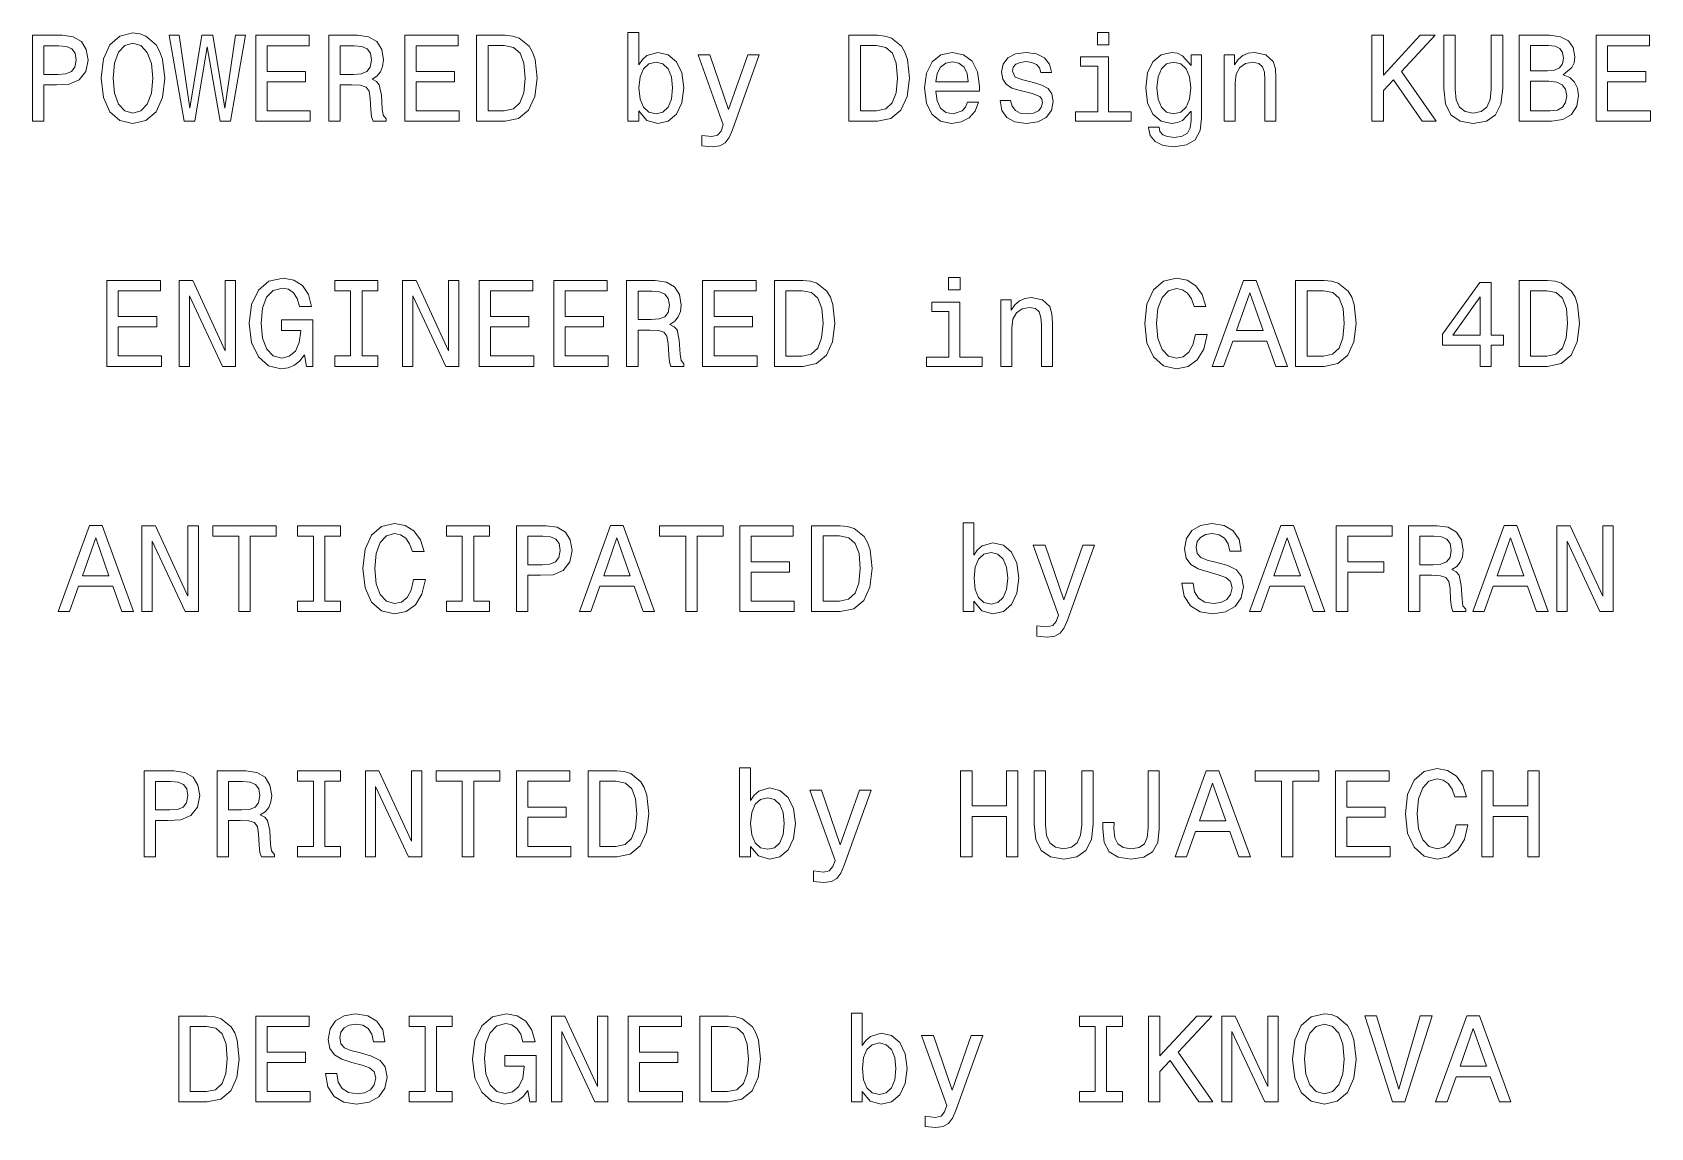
# Model space of a CAD drawing. Extents: x 102.1 to 168, y 104.1 to 148.8.
import ezdxf

# ---------------------------------------------------------------- set-up
doc = ezdxf.new("R2010")
doc.units = 0

msp = doc.modelspace()

# ---------------------------------------------------------------- linework, layer by layer
at = {"color": 7, "lineweight": 13}
for points in [[(102.05764, 145.143372), (102.521622, 145.143372), (102.521622, 146.621033), (103.036026, 146.621033), (103.555481, 146.646255), (103.969025, 146.822769), (104.23632, 147.16571), (104.327095, 147.63472), (104.256493, 148.068451), (104.054764, 148.386169), (103.721909, 148.577805), (103.268021, 148.643372), (102.05764, 148.643372)], [(104.861679, 146.893372), (104.952454, 146.106628), (105.214706, 145.526657), (105.623207, 145.168594), (106.157784, 145.047546), (106.687325, 145.168594), (107.100868, 145.526657), (107.358078, 146.106628), (107.453896, 146.893372), (107.358078, 147.675079), (107.247124, 147.992798), (107.100868, 148.255035), (106.687325, 148.613113), (106.435165, 148.703888), (106.157784, 148.739197), (105.618164, 148.613113), (105.209663, 148.260086), (104.952454, 147.680115)], [(108.240639, 145.143372), (108.684441, 145.143372), (109.188766, 148.179398), (109.708221, 145.143372), (110.131851, 145.143372), (110.747124, 148.648422), (110.343666, 148.648422), (109.90995, 145.667862), (109.410667, 148.648422), (108.971909, 148.648422), (108.482712, 145.667862), (108.048996, 148.648422), (107.635452, 148.648422)], [(111.170753, 145.143372), (113.389778, 145.143372), (113.389778, 145.567001), (111.634735, 145.567001), (111.634735, 146.752167), (113.198135, 146.752167), (113.198135, 147.170746), (111.634735, 147.170746), (111.634735, 148.219742), (113.349426, 148.219742), (113.349426, 148.643372), (111.170753, 148.643372)], [(114.14122, 145.143372), (114.610237, 145.143372), (114.610237, 146.621033), (115.08934, 146.621033), (115.442368, 146.605911), (115.664268, 146.535309), (115.785309, 146.368881), (115.835739, 146.07132), (115.860954, 145.617432), (115.89122, 145.319885), (115.951736, 145.143372), (116.481277, 145.143372), (116.481277, 145.239197), (116.36528, 145.380402), (116.324936, 145.642654), (116.289635, 146.207489), (116.203896, 146.626083), (116.087906, 146.757202), (115.906349, 146.853027), (116.108078, 146.979111), (116.249283, 147.155624), (116.340065, 147.377518), (116.370323, 147.644806), (116.299721, 148.068451), (116.097992, 148.386169), (115.765137, 148.577805), (115.311249, 148.643372), (114.14122, 148.643372)], [(117.242798, 145.143372), (119.461823, 145.143372), (119.461823, 145.567001), (117.706779, 145.567001), (117.706779, 146.752167), (119.27018, 146.752167), (119.27018, 147.170746), (117.706779, 147.170746), (117.706779, 148.219742), (119.421478, 148.219742), (119.421478, 148.643372), (117.242798, 148.643372)], [(121.332855, 148.643372), (120.167877, 148.643372), (120.167877, 145.143372), (121.332855, 145.143372), (121.882568, 145.254318), (122.291077, 145.592224), (122.543236, 146.141937), (122.63401, 146.893372), (122.553322, 147.659943), (122.452454, 147.96254), (122.311249, 148.204605), (121.90274, 148.532425), (121.635452, 148.613113)], [(126.784592, 145.561966), (127.112396, 145.17363), (127.561249, 145.047546), (127.984879, 145.143372), (128.322769, 145.430832), (128.534592, 145.889771), (128.61528, 146.5), (128.534592, 147.110229), (128.317734, 147.564117), (127.984879, 147.846542), (127.561249, 147.947403), (127.117439, 147.816284), (126.935883, 147.654892), (126.784592, 147.438034), (126.784592, 148.764404), (126.340782, 148.764404), (126.340782, 145.143372), (126.784592, 145.143372)], [(136.51297, 148.643372), (135.347992, 148.643372), (135.347992, 145.143372), (136.51297, 145.143372), (137.062683, 145.254318), (137.471191, 145.592224), (137.723343, 146.141937), (137.814117, 146.893372), (137.733429, 147.659943), (137.632568, 147.96254), (137.491364, 148.204605), (137.082855, 148.532425), (136.815567, 148.613113)], [(145.953888, 148.764404), (145.484863, 148.764404), (145.484863, 148.260086), (145.953888, 148.260086)], [(156.675781, 145.143372), (157.139771, 145.143372), (157.139771, 146.389053), (157.553314, 146.832855), (158.728378, 145.143372), (159.293228, 145.143372), (157.881119, 147.170746), (159.252884, 148.643372), (158.637604, 148.643372), (157.139771, 147.02449), (157.139771, 148.643372), (156.675781, 148.643372)], [(159.600861, 146.474777), (159.671463, 145.844376), (159.893372, 145.395538), (160.266571, 145.138321), (160.806198, 145.047546), (161.340775, 145.138321), (161.713974, 145.395538), (161.935883, 145.83934), (162.01152, 146.474777), (162.01152, 148.643372), (161.542511, 148.643372), (161.542511, 146.44957), (161.497116, 146.020889), (161.360947, 145.713257), (161.128967, 145.531693), (160.806198, 145.471176), (160.473343, 145.531693), (160.241348, 145.713257), (160.105179, 146.015854), (160.064835, 146.44957), (160.064835, 148.643372), (159.600861, 148.643372)], [(164.472626, 147.034576), (164.825653, 147.327087), (164.916428, 147.523773), (164.946686, 147.765854), (164.881119, 148.144089), (164.684433, 148.416428), (164.366714, 148.582855), (163.922913, 148.643372), (162.677231, 148.643372), (162.677231, 145.143372), (163.993515, 145.143372), (164.462524, 145.213974), (164.810516, 145.420746), (165.027374, 145.748566), (165.103027, 146.192368), (165.057632, 146.489914), (164.9366, 146.73703), (164.739914, 146.918594)], [(165.819153, 145.143372), (168.038177, 145.143372), (168.038177, 145.567001), (166.283142, 145.567001), (166.283142, 146.752167), (167.846527, 146.752167), (167.846527, 147.170746), (166.283142, 147.170746), (166.283142, 148.219742), (167.997833, 148.219742), (167.997833, 148.643372), (165.819153, 148.643372)], [(103.141937, 148.214691), (103.444527, 148.184433), (103.666435, 148.088623), (103.797554, 147.912109), (103.842949, 147.63472), (103.792511, 147.342224), (103.656349, 147.16571), (103.424355, 147.074921), (103.106636, 147.049713), (102.521622, 147.049713), (102.521622, 148.214691)], [(105.345825, 146.893372), (105.401306, 147.503601), (105.567726, 147.952454), (105.824936, 148.224777), (106.157784, 148.320602), (106.485596, 148.224777), (106.742798, 147.947403), (106.909225, 147.498566), (106.969749, 146.893372), (106.909225, 146.283142), (106.742798, 145.83429), (106.485596, 145.561966), (106.157784, 145.471176), (105.824936, 145.561966), (105.567726, 145.83429), (105.401306, 146.278091)], [(115.180122, 148.214691), (115.487762, 148.184433), (115.70462, 148.088623), (115.840782, 147.912109), (115.886169, 147.63472), (115.835739, 147.342224), (115.69957, 147.16571), (115.467583, 147.074921), (115.149864, 147.049713), (114.610237, 147.049713), (114.610237, 148.214691)], [(121.297554, 148.224777), (121.68084, 148.149139), (121.943092, 147.917145), (122.099426, 147.503601), (122.149864, 146.893372), (122.094391, 146.303314), (121.938049, 145.889771), (121.670753, 145.642654), (121.297554, 145.561966), (120.636894, 145.561966), (120.636894, 148.224777)], [(131.222626, 147.851578), (130.445969, 145.622482), (129.684448, 147.851578), (129.200287, 147.851578), (130.229111, 144.992081), (130.138336, 144.739914), (129.997131, 144.568451), (129.760086, 144.51297), (129.351593, 144.5634), (129.351593, 144.13472), (129.780273, 144.094376), (130.087906, 144.13472), (130.304764, 144.260803), (130.461105, 144.477661), (130.59726, 144.795395), (131.696686, 147.851578)], [(136.477661, 148.224777), (136.860962, 148.149139), (137.123199, 147.917145), (137.279541, 147.503601), (137.329971, 146.893372), (137.274506, 146.303314), (137.118164, 145.889771), (136.850861, 145.642654), (136.477661, 145.561966), (135.817001, 145.561966), (135.817001, 148.224777)], [(138.898422, 146.368881), (140.67363, 146.368881), (140.67868, 146.575653), (140.597992, 147.155624), (140.376083, 147.58934), (140.023056, 147.851578), (139.554047, 147.947403), (139.095108, 147.846542), (138.742081, 147.564117), (138.515137, 147.105194), (138.434448, 146.5), (138.510086, 145.879684), (138.73703, 145.425797), (139.085022, 145.143372), (139.53891, 145.047546), (139.932281, 145.113113), (140.255051, 145.284576), (140.492081, 145.556915), (140.62825, 145.920029), (140.189484, 145.920029), (140.098709, 145.718292), (139.96759, 145.567001), (139.594391, 145.445969), (139.306915, 145.501434), (139.090057, 145.677948), (138.948853, 145.965424), (138.898422, 146.353745)], [(142.872482, 146.721909), (142.443802, 146.822769), (142.126083, 146.938766), (142.020172, 147.175797), (142.05043, 147.342224), (142.156342, 147.463257), (142.32782, 147.53891), (142.574921, 147.569168), (142.811966, 147.53891), (142.998566, 147.44812), (143.119598, 147.311966), (143.170029, 147.130402), (143.603745, 147.130402), (143.603745, 147.140488), (143.528107, 147.468292), (143.32132, 147.72551), (142.998566, 147.886887), (142.574921, 147.947403), (142.146255, 147.886887), (141.833572, 147.720459), (141.636887, 147.473343), (141.57637, 147.16066), (141.621765, 146.858063), (141.76297, 146.646255), (141.994965, 146.494949), (142.332855, 146.389053), (142.827087, 146.268005), (143.129684, 146.141937), (143.210373, 146.041061), (143.240631, 145.889771), (143.195251, 145.703171), (143.074219, 145.561966), (142.877533, 145.471176), (142.61528, 145.440918), (142.337891, 145.471176), (142.136169, 145.577087), (142, 145.748566), (141.944519, 145.985596), (141.515854, 145.985596), (141.586456, 145.582138), (141.793228, 145.289627), (142.121033, 145.113113), (142.574921, 145.047546), (143.048996, 145.113113), (143.396973, 145.289627), (143.608795, 145.572052), (143.684448, 145.940201), (143.628967, 146.257919), (143.472626, 146.474777), (143.215424, 146.615997)], [(149.726227, 145.264404), (149.726227, 147.851578), (149.302597, 147.851578), (149.302597, 147.412827), (148.95462, 147.811234), (148.742798, 147.912109), (148.505768, 147.947403), (148.077087, 147.846542), (147.744232, 147.564117), (147.527374, 147.110229), (147.451721, 146.5), (147.527374, 145.88472), (147.744232, 145.430832), (148.077087, 145.143372), (148.505768, 145.047546), (148.747833, 145.082855), (148.94957, 145.17363), (149.302597, 145.556915), (149.302597, 145.17363), (149.262253, 144.871033), (149.151306, 144.654175), (148.939484, 144.528091), (148.621765, 144.482712), (148.344376, 144.51297), (148.14769, 144.588623), (148.031708, 144.719742), (147.996399, 144.896255), (147.567719, 144.896255), (147.567719, 144.876083), (147.633286, 144.553314), (147.835022, 144.311234), (148.157776, 144.154892), (148.596542, 144.099426), (149.121033, 144.175079), (149.469025, 144.386887), (149.66571, 144.755051)], [(150.654175, 145.143372), (151.097977, 145.143372), (151.097977, 146.706772), (151.143372, 147.064835), (151.289627, 147.327087), (151.516571, 147.48848), (151.819168, 147.548996), (152.061234, 147.498566), (152.21254, 147.362396), (152.288177, 147.135452), (152.3134, 146.832855), (152.3134, 145.143372), (152.757202, 145.143372), (152.757202, 146.92363), (152.73703, 147.281708), (152.646255, 147.579254), (152.348694, 147.851578), (151.884735, 147.947403), (151.627518, 147.912109), (151.41066, 147.816284), (151.22406, 147.654892), (151.077805, 147.438034), (151.077805, 147.851578), (150.654175, 147.851578)], [(163.827087, 147.190918), (163.141205, 147.190918), (163.141205, 148.224777), (163.867432, 148.224777), (164.139771, 148.194519), (164.331406, 148.103745), (164.447403, 147.947403), (164.487747, 147.715424), (164.442352, 147.483429), (164.32132, 147.322052), (164.114548, 147.221176)], [(128.161392, 146.5), (128.110962, 146.046112), (127.974792, 145.713257), (127.757935, 145.51152), (127.485596, 145.445969), (127.188049, 145.51152), (126.971191, 145.713257), (126.835022, 146.041061), (126.789627, 146.5), (126.835022, 146.953888), (126.971191, 147.281708), (127.188049, 147.478394), (127.485596, 147.548996), (127.757935, 147.478394), (127.974792, 147.276657), (128.110962, 146.948853)], [(138.898422, 146.742081), (138.953888, 147.090057), (139.090057, 147.34726), (139.296829, 147.503601), (139.569168, 147.559082), (139.836456, 147.503601), (140.043228, 147.34726), (140.169312, 147.090057), (140.214691, 146.742081)], [(145.938766, 145.516571), (145.938766, 147.760803), (144.798996, 147.760803), (144.798996, 147.382568), (145.494965, 147.382568), (145.494965, 145.516571), (144.587173, 145.516571), (144.587173, 145.143372), (146.856628, 145.143372), (146.856628, 145.516571)], [(147.91066, 146.5), (147.956055, 146.948853), (148.092224, 147.281708), (148.304031, 147.478394), (148.586456, 147.548996), (148.884003, 147.478394), (149.105911, 147.281708), (149.242081, 146.948853), (149.292511, 146.5), (149.242081, 146.041061), (149.105911, 145.713257), (148.884003, 145.51152), (148.586456, 145.445969), (148.304031, 145.51152), (148.092224, 145.713257), (147.956055, 146.046112)], [(163.938034, 145.561966), (163.141205, 145.561966), (163.141205, 146.767288), (163.892639, 146.767288), (164.210373, 146.731995), (164.437317, 146.626083), (164.573486, 146.444519), (164.618866, 146.182281), (164.573486, 145.904892), (164.447403, 145.713257), (164.235596, 145.59726)], [(105.098701, 135.143372), (107.317726, 135.143372), (107.317726, 135.567001), (105.562683, 135.567001), (105.562683, 136.752167), (107.126083, 136.752167), (107.126083, 137.170746), (105.562683, 137.170746), (105.562683, 138.219742), (107.277382, 138.219742), (107.277382, 138.643372), (105.098701, 138.643372)], [(108.043953, 135.143372), (108.46254, 135.143372), (108.46254, 138.01297), (109.804039, 135.143372), (110.343658, 135.143372), (110.343658, 138.643372), (109.920029, 138.643372), (109.920029, 135.773773), (108.593658, 138.643372), (108.043953, 138.643372)], [(113.15274, 135.612396), (113.238472, 135.143372), (113.490631, 135.143372), (113.490631, 137.034576), (112.214699, 137.034576), (112.214699, 136.605911), (113.001442, 136.605911), (113.001442, 136.575653), (112.940926, 136.111664), (112.779541, 135.768738), (112.532425, 135.55188), (112.224785, 135.481262), (111.881844, 135.572052), (111.614555, 135.844376), (111.443085, 136.293228), (111.382568, 136.908508), (111.438042, 137.518738), (111.609512, 137.967575), (111.881844, 138.239914), (112.25, 138.335739), (112.502159, 138.285309), (112.708939, 138.144089), (112.860229, 137.907059), (112.945969, 137.58934), (113.445244, 137.58934), (113.314125, 138.073486), (113.067001, 138.4366), (112.719025, 138.658508), (112.280258, 138.739197), (111.70533, 138.613113), (111.271614, 138.244949), (110.99424, 137.664978), (110.898415, 136.893372), (110.99424, 136.116714), (111.271614, 135.536743), (111.680115, 135.168594), (112.194527, 135.047546), (112.481987, 135.087891), (112.739197, 135.188766), (112.961098, 135.36528)], [(115.033859, 135.567001), (114.388329, 135.567001), (114.388329, 135.143372), (116.143372, 135.143372), (116.143372, 135.567001), (115.497841, 135.567001), (115.497841, 138.219742), (116.143372, 138.219742), (116.143372, 138.643372), (114.388329, 138.643372), (114.388329, 138.219742), (115.033859, 138.219742)], [(117.152016, 135.143372), (117.570602, 135.143372), (117.570602, 138.01297), (118.912109, 135.143372), (119.451729, 135.143372), (119.451729, 138.643372), (119.028099, 138.643372), (119.028099, 135.773773), (117.701729, 138.643372), (117.152016, 138.643372)], [(120.278824, 135.143372), (122.497841, 135.143372), (122.497841, 135.567001), (120.742798, 135.567001), (120.742798, 136.752167), (122.306198, 136.752167), (122.306198, 137.170746), (120.742798, 137.170746), (120.742798, 138.219742), (122.457497, 138.219742), (122.457497, 138.643372), (120.278824, 138.643372)], [(123.314842, 135.143372), (125.533859, 135.143372), (125.533859, 135.567001), (123.778824, 135.567001), (123.778824, 136.752167), (125.342224, 136.752167), (125.342224, 137.170746), (123.778824, 137.170746), (123.778824, 138.219742), (125.493515, 138.219742), (125.493515, 138.643372), (123.314842, 138.643372)], [(126.285309, 135.143372), (126.754326, 135.143372), (126.754326, 136.621033), (127.233429, 136.621033), (127.586456, 136.605911), (127.808357, 136.535309), (127.929398, 136.368881), (127.979828, 136.07132), (128.005051, 135.617432), (128.035309, 135.319885), (128.095825, 135.143372), (128.625366, 135.143372), (128.625366, 135.239197), (128.509369, 135.380402), (128.469025, 135.642654), (128.433716, 136.207489), (128.347992, 136.626083), (128.231995, 136.757202), (128.05043, 136.853027), (128.252167, 136.979111), (128.393372, 137.155624), (128.484146, 137.377518), (128.514404, 137.644806), (128.443802, 138.068451), (128.242081, 138.386169), (127.909225, 138.577805), (127.455338, 138.643372), (126.285309, 138.643372)], [(129.386887, 135.143372), (131.605911, 135.143372), (131.605911, 135.567001), (129.850861, 135.567001), (129.850861, 136.752167), (131.414261, 136.752167), (131.414261, 137.170746), (129.850861, 137.170746), (129.850861, 138.219742), (131.565567, 138.219742), (131.565567, 138.643372), (129.386887, 138.643372)], [(133.476944, 138.643372), (132.311966, 138.643372), (132.311966, 135.143372), (133.476944, 135.143372), (134.026657, 135.254318), (134.435165, 135.592224), (134.687317, 136.141937), (134.778107, 136.893372), (134.697403, 137.659943), (134.596542, 137.96254), (134.455338, 138.204605), (134.046829, 138.532425), (133.779541, 138.613113)], [(139.881836, 138.764404), (139.412827, 138.764404), (139.412827, 138.260086), (139.881836, 138.260086)], [(149.479095, 136.444519), (149.378235, 136.020889), (149.211807, 135.718292), (148.979828, 135.531693), (148.707489, 135.471176), (148.379684, 135.561966), (148.122467, 135.83429), (147.951004, 136.278091), (147.895538, 136.893372), (147.951004, 137.503601), (148.117432, 137.952454), (148.374634, 138.224777), (148.707489, 138.320602), (148.94957, 138.270172), (149.156342, 138.128967), (149.317719, 137.902023), (149.42868, 137.58934), (149.907776, 137.58934), (149.756485, 138.068451), (149.494232, 138.431549), (149.136169, 138.658508), (148.707489, 138.739197), (148.172913, 138.613113), (147.764404, 138.260086), (147.502167, 137.680115), (147.411377, 136.893372), (147.502167, 136.106628), (147.764404, 135.526657), (148.172913, 135.168594), (148.707489, 135.047546), (149.176514, 135.143372), (149.554749, 135.41066), (149.822052, 135.849426), (149.963257, 136.444519)], [(150.164978, 135.143372), (150.628967, 135.143372), (150.997116, 136.172195), (152.394089, 136.172195), (152.762238, 135.143372), (153.236298, 135.143372), (151.955322, 138.648422), (151.440918, 138.648422)], [(154.729095, 138.643372), (153.564117, 138.643372), (153.564117, 135.143372), (154.729095, 135.143372), (155.278809, 135.254318), (155.687317, 135.592224), (155.939484, 136.141937), (156.030258, 136.893372), (155.949554, 137.659943), (155.848694, 137.96254), (155.707489, 138.204605), (155.298981, 138.532425), (155.031693, 138.613113)], [(161.083557, 135.143372), (161.53746, 135.143372), (161.53746, 136.010803), (162.036743, 136.010803), (162.036743, 136.414261), (161.53746, 136.414261), (161.53746, 138.567719), (161.078522, 138.567719), (159.54538, 136.454605), (159.54538, 136.010803), (161.083557, 136.010803)], [(163.837173, 138.643372), (162.67218, 138.643372), (162.67218, 135.143372), (163.837173, 135.143372), (164.386871, 135.254318), (164.79538, 135.592224), (165.047546, 136.141937), (165.138321, 136.893372), (165.057632, 137.659943), (164.956757, 137.96254), (164.815552, 138.204605), (164.407043, 138.532425), (164.139771, 138.613113)], [(127.324211, 138.214691), (127.631851, 138.184433), (127.848709, 138.088623), (127.984871, 137.912109), (128.030258, 137.63472), (127.979828, 137.342224), (127.843658, 137.16571), (127.611671, 137.074921), (127.293953, 137.049713), (126.754326, 137.049713), (126.754326, 138.214691)], [(133.44165, 138.224777), (133.824921, 138.149139), (134.087173, 137.917145), (134.243515, 137.503601), (134.293945, 136.893372), (134.23848, 136.303314), (134.082138, 135.889771), (133.81485, 135.642654), (133.44165, 135.561966), (132.780975, 135.561966), (132.780975, 138.224777)], [(141.546112, 135.143372), (141.989914, 135.143372), (141.989914, 136.706772), (142.035309, 137.064835), (142.181549, 137.327087), (142.408508, 137.48848), (142.71109, 137.548996), (142.953171, 137.498566), (143.104462, 137.362396), (143.180115, 137.135452), (143.205322, 136.832855), (143.205322, 135.143372), (143.649139, 135.143372), (143.649139, 136.92363), (143.628967, 137.281708), (143.538177, 137.579254), (143.240631, 137.851578), (142.776657, 137.947403), (142.519455, 137.912109), (142.302597, 137.816284), (142.115997, 137.654892), (141.969742, 137.438034), (141.969742, 137.851578), (141.546112, 137.851578)], [(151.158493, 136.600861), (151.69812, 138.144089), (152.237747, 136.600861)], [(154.693802, 138.224777), (155.077087, 138.149139), (155.339325, 137.917145), (155.495667, 137.503601), (155.546112, 136.893372), (155.490631, 136.303314), (155.33429, 135.889771), (155.067001, 135.642654), (154.693802, 135.561966), (154.033142, 135.561966), (154.033142, 138.224777)], [(159.969009, 136.414261), (161.083557, 137.982712), (161.083557, 136.414261)], [(163.801865, 138.224777), (164.18515, 138.149139), (164.447403, 137.917145), (164.603729, 137.503601), (164.654175, 136.893372), (164.598694, 136.303314), (164.442352, 135.889771), (164.175064, 135.642654), (163.801865, 135.561966), (163.141205, 135.561966), (163.141205, 138.224777)], [(139.866714, 135.516571), (139.866714, 137.760803), (138.726944, 137.760803), (138.726944, 137.382568), (139.422913, 137.382568), (139.422913, 135.516571), (138.515137, 135.516571), (138.515137, 135.143372), (140.784576, 135.143372), (140.784576, 135.516571)], [(117.600876, 126.444527), (117.500008, 126.020897), (117.33358, 125.7183), (117.101593, 125.5317), (116.829254, 125.471184), (116.50145, 125.561958), (116.244247, 125.834297), (116.072777, 126.278099), (116.017296, 126.893372), (116.072777, 127.503601), (116.239197, 127.952446), (116.496407, 128.224777), (116.829254, 128.320602), (117.071335, 128.270172), (117.278107, 128.128967), (117.439491, 127.902016), (117.550438, 127.58934), (118.029549, 127.58934), (117.87825, 128.068451), (117.616005, 128.431549), (117.257935, 128.658508), (116.829254, 128.739197), (116.294678, 128.613113), (115.886177, 128.260086), (115.623924, 127.680115), (115.53315, 126.893372), (115.623924, 126.106628), (115.886177, 125.526657), (116.294678, 125.168587), (116.829254, 125.047554), (117.298279, 125.143372), (117.676521, 125.41066), (117.94381, 125.849426), (118.085022, 126.444527)], [(140.446686, 125.561958), (140.774506, 125.17363), (141.223343, 125.047554), (141.646973, 125.143372), (141.984879, 125.430832), (142.196686, 125.889771), (142.277374, 126.5), (142.196686, 127.110229), (141.979828, 127.564117), (141.646973, 127.846542), (141.223343, 127.947403), (140.779541, 127.816284), (140.597992, 127.6549), (140.446686, 127.438042), (140.446686, 128.764404), (140.002884, 128.764404), (140.002884, 125.143372), (140.446686, 125.143372)], [(149.383286, 126.298271), (148.924347, 126.298271), (149.025223, 125.763687), (149.277374, 125.370316), (149.66571, 125.133286), (150.190201, 125.047554), (150.709656, 125.128242), (151.097992, 125.350143), (151.345108, 125.698128), (151.435883, 126.157059), (151.360229, 126.570602), (151.148422, 126.837898), (150.805481, 127.014412), (150.346542, 127.145531), (149.953171, 127.241356), (149.695969, 127.352303), (149.549713, 127.513687), (149.504333, 127.765854), (149.549713, 127.992798), (149.680832, 128.164261), (149.882568, 128.280258), (150.159943, 128.320602), (150.442368, 128.270172), (150.664276, 128.134003), (150.810516, 127.907059), (150.881134, 127.599426), (151.340057, 127.599426), (151.340057, 127.609512), (151.259369, 128.083572), (151.022339, 128.4366), (150.649139, 128.658508), (150.144806, 128.734146), (149.690918, 128.658508), (149.337891, 128.446686), (149.110962, 128.118881), (149.030258, 127.695244), (149.095825, 127.317001), (149.28746, 127.059799), (149.590057, 126.888329), (150.003601, 126.757202), (150.412109, 126.641212), (150.719742, 126.530258), (150.906342, 126.368874), (150.971909, 126.106628), (150.911377, 125.83934), (150.755051, 125.637611), (150.518005, 125.511528), (150.210373, 125.471184), (149.867432, 125.526657), (149.605194, 125.688042), (149.438766, 125.950287)], [(103.106636, 125.143372), (103.57061, 125.143372), (103.938766, 126.172188), (105.335739, 126.172188), (105.703896, 125.143372), (106.177963, 125.143372), (104.89698, 128.648422), (104.382568, 128.648422)], [(104.100151, 126.600861), (104.639778, 128.144089), (105.179405, 126.600861)], [(106.525948, 125.143372), (106.944534, 125.143372), (106.944534, 128.01297), (108.286034, 125.143372), (108.825653, 125.143372), (108.825653, 128.643372), (108.402023, 128.643372), (108.402023, 125.773773), (107.075653, 128.643372), (106.525948, 128.643372)], [(110.479836, 125.143372), (110.94381, 125.143372), (110.94381, 128.219742), (112.002892, 128.219742), (112.002892, 128.643372), (109.41571, 128.643372), (109.41571, 128.219742), (110.479836, 128.219742)], [(113.515854, 125.567001), (112.870323, 125.567001), (112.870323, 125.143372), (114.625366, 125.143372), (114.625366, 125.567001), (113.979836, 125.567001), (113.979836, 128.219742), (114.625366, 128.219742), (114.625366, 128.643372), (112.870323, 128.643372), (112.870323, 128.219742), (113.515854, 128.219742)], [(119.587906, 125.567001), (118.942368, 125.567001), (118.942368, 125.143372), (120.697418, 125.143372), (120.697418, 125.567001), (120.05188, 125.567001), (120.05188, 128.219742), (120.697418, 128.219742), (120.697418, 128.643372), (118.942368, 128.643372), (118.942368, 128.219742), (119.587906, 128.219742)], [(121.791794, 125.143372), (122.255768, 125.143372), (122.255768, 126.62104), (122.77018, 126.62104), (123.289635, 126.646255), (123.703178, 126.822769), (123.970467, 127.165703), (124.061249, 127.634727), (123.990646, 128.068451), (123.78891, 128.386169), (123.456062, 128.577805), (123.002167, 128.643372), (121.791794, 128.643372)], [(122.876091, 128.214691), (123.17868, 128.184433), (123.400581, 128.088623), (123.531708, 127.912102), (123.577095, 127.634727), (123.526665, 127.342216), (123.390495, 127.165703), (123.158508, 127.074928), (122.84079, 127.049713), (122.255768, 127.049713), (122.255768, 128.214691)], [(124.358795, 125.143372), (124.822777, 125.143372), (125.190933, 126.172188), (126.587906, 126.172188), (126.956062, 125.143372), (127.430122, 125.143372), (126.149147, 128.648422), (125.634735, 128.648422)], [(125.35231, 126.600861), (125.891937, 128.144089), (126.431564, 126.600861)], [(128.695969, 125.143372), (129.159943, 125.143372), (129.159943, 128.219742), (130.219025, 128.219742), (130.219025, 128.643372), (127.631851, 128.643372), (127.631851, 128.219742), (128.695969, 128.219742)], [(130.904907, 125.143372), (133.123932, 125.143372), (133.123932, 125.567001), (131.368881, 125.567001), (131.368881, 126.752159), (132.932281, 126.752159), (132.932281, 127.170746), (131.368881, 127.170746), (131.368881, 128.219742), (133.083588, 128.219742), (133.083588, 128.643372), (130.904907, 128.643372)], [(134.994965, 128.643372), (133.829971, 128.643372), (133.829971, 125.143372), (134.994965, 125.143372), (135.544678, 125.254326), (135.953171, 125.592216), (136.205338, 126.14193), (136.296112, 126.893372), (136.215424, 127.659943), (136.114563, 127.96254), (135.973358, 128.204605), (135.56485, 128.532425), (135.297562, 128.613113)], [(134.959656, 128.224777), (135.342941, 128.149139), (135.605194, 127.917145), (135.761536, 127.503601), (135.811966, 126.893372), (135.756485, 126.303314), (135.600159, 125.889771), (135.332855, 125.642654), (134.959656, 125.561958), (134.298996, 125.561958), (134.298996, 128.224777)], [(151.682999, 125.143372), (152.146973, 125.143372), (152.515137, 126.172188), (153.912109, 126.172188), (154.280258, 125.143372), (154.754318, 125.143372), (153.473343, 128.648422), (152.958939, 128.648422)], [(152.676514, 126.600861), (153.216141, 128.144089), (153.755768, 126.600861)], [(155.218292, 125.143372), (155.687317, 125.143372), (155.687317, 126.752159), (157.159943, 126.752159), (157.159943, 127.170746), (155.687317, 127.170746), (155.687317, 128.219742), (157.497833, 128.219742), (157.497833, 128.643372), (155.218292, 128.643372)], [(158.163544, 125.143372), (158.632568, 125.143372), (158.632568, 126.62104), (159.111664, 126.62104), (159.464691, 126.605911), (159.6866, 126.535301), (159.807632, 126.368874), (159.858063, 126.071327), (159.883286, 125.617432), (159.913544, 125.319885), (159.97406, 125.143372), (160.503601, 125.143372), (160.503601, 125.239189), (160.387604, 125.380402), (160.34726, 125.642654), (160.311951, 126.207489), (160.226227, 126.626083), (160.110229, 126.757202), (159.92868, 126.853027), (160.130402, 126.979103), (160.271606, 127.155617), (160.362396, 127.377518), (160.392654, 127.644814), (160.322052, 128.068451), (160.120316, 128.386169), (159.78746, 128.577805), (159.333572, 128.643372), (158.163544, 128.643372)], [(159.202454, 128.214691), (159.510086, 128.184433), (159.726944, 128.088623), (159.863113, 127.912102), (159.908508, 127.634727), (159.858063, 127.342216), (159.721893, 127.165703), (159.489914, 127.074928), (159.17218, 127.049713), (158.632568, 127.049713), (158.632568, 128.214691)], [(160.791061, 125.143372), (161.255035, 125.143372), (161.623199, 126.172188), (163.020172, 126.172188), (163.388336, 125.143372), (163.862396, 125.143372), (162.581406, 128.648422), (162.067001, 128.648422)], [(161.784576, 126.600861), (162.324203, 128.144089), (162.863831, 126.600861)], [(164.210373, 125.143372), (164.628967, 125.143372), (164.628967, 128.01297), (165.970459, 125.143372), (166.510086, 125.143372), (166.510086, 128.643372), (166.086456, 128.643372), (166.086456, 125.773773), (164.760086, 128.643372), (164.210373, 128.643372)], [(141.823486, 126.5), (141.773056, 126.046112), (141.636887, 125.713257), (141.420029, 125.511528), (141.147705, 125.445969), (140.850143, 125.511528), (140.633286, 125.713257), (140.497131, 126.041069), (140.451736, 126.5), (140.497131, 126.953888), (140.633286, 127.2817), (140.850143, 127.478386), (141.147705, 127.548988), (141.420029, 127.478386), (141.636887, 127.276657), (141.773056, 126.948845)], [(144.884735, 127.851585), (144.108078, 125.622475), (143.346542, 127.851585), (142.862396, 127.851585), (143.891205, 124.992073), (143.80043, 124.739914), (143.659225, 124.568443), (143.422195, 124.51297), (143.013687, 124.5634), (143.013687, 124.134727), (143.442368, 124.094383), (143.75, 124.134727), (143.966858, 124.260803), (144.123199, 124.477669), (144.259369, 124.795387), (145.358795, 127.851585)], [(106.611671, 115.143372), (107.075653, 115.143372), (107.075653, 116.62104), (107.590057, 116.62104), (108.109512, 116.646255), (108.523056, 116.822769), (108.790352, 117.165703), (108.881126, 117.634727), (108.810524, 118.068443), (108.608795, 118.386169), (108.27594, 118.577812), (107.822052, 118.643372), (106.611671, 118.643372)], [(107.695969, 118.214699), (107.998558, 118.184441), (108.220467, 118.088615), (108.351585, 117.912102), (108.39698, 117.634727), (108.346542, 117.342216), (108.210381, 117.165703), (107.978386, 117.074928), (107.660667, 117.049713), (107.075653, 117.049713), (107.075653, 118.214699)], [(109.587181, 115.143372), (110.056198, 115.143372), (110.056198, 116.62104), (110.535309, 116.62104), (110.888329, 116.605911), (111.110229, 116.535301), (111.23127, 116.368874), (111.2817, 116.071327), (111.306915, 115.617432), (111.337181, 115.319885), (111.397697, 115.143372), (111.927238, 115.143372), (111.927238, 115.239189), (111.811241, 115.380402), (111.770897, 115.642654), (111.735596, 116.207489), (111.649857, 116.626083), (111.533867, 116.757202), (111.35231, 116.853027), (111.554039, 116.979103), (111.695251, 117.155617), (111.786026, 117.377518), (111.816284, 117.644814), (111.745682, 118.068443), (111.543953, 118.386169), (111.211098, 118.577812), (110.75721, 118.643372), (109.587181, 118.643372)], [(110.626083, 118.214699), (110.933723, 118.184441), (111.150581, 118.088615), (111.286743, 117.912102), (111.332138, 117.634727), (111.2817, 117.342216), (111.145538, 117.165703), (110.913544, 117.074928), (110.595825, 117.049713), (110.056198, 117.049713), (110.056198, 118.214699)], [(113.515854, 115.567001), (112.870323, 115.567001), (112.870323, 115.143372), (114.625366, 115.143372), (114.625366, 115.567001), (113.979828, 115.567001), (113.979828, 118.219742), (114.625366, 118.219742), (114.625366, 118.643372), (112.870323, 118.643372), (112.870323, 118.219742), (113.515854, 118.219742)], [(115.63401, 115.143372), (116.052597, 115.143372), (116.052597, 118.01297), (117.394096, 115.143372), (117.933723, 115.143372), (117.933723, 118.643372), (117.510086, 118.643372), (117.510086, 115.773773), (116.183723, 118.643372), (115.63401, 118.643372)], [(119.587898, 115.143372), (120.05188, 115.143372), (120.05188, 118.219742), (121.110954, 118.219742), (121.110954, 118.643372), (118.523781, 118.643372), (118.523781, 118.219742), (119.587898, 118.219742)], [(121.796829, 115.143372), (124.015854, 115.143372), (124.015854, 115.567001), (122.260811, 115.567001), (122.260811, 116.752159), (123.824211, 116.752159), (123.824211, 117.170746), (122.260811, 117.170746), (122.260811, 118.219742), (123.97551, 118.219742), (123.97551, 118.643372), (121.796829, 118.643372)], [(125.886887, 118.643372), (124.721909, 118.643372), (124.721909, 115.143372), (125.886887, 115.143372), (126.4366, 115.254326), (126.845108, 115.592216), (127.097267, 116.14193), (127.188042, 116.893372), (127.107353, 117.659943), (127.006485, 117.96254), (126.86528, 118.204613), (126.456772, 118.532417), (126.189484, 118.613113)], [(125.851585, 118.224785), (126.234871, 118.149132), (126.497124, 117.917145), (126.653458, 117.503601), (126.703896, 116.893372), (126.648422, 116.303314), (126.492081, 115.889771), (126.224785, 115.642654), (125.851585, 115.561958), (125.190926, 115.561958), (125.190926, 118.224785)], [(131.338623, 115.561958), (131.666428, 115.17363), (132.11528, 115.047554), (132.53891, 115.143372), (132.876801, 115.430832), (133.088623, 115.889771), (133.169312, 116.5), (133.088623, 117.110229), (132.871765, 117.564117), (132.53891, 117.846542), (132.11528, 117.947403), (131.671478, 117.816284), (131.489914, 117.6549), (131.338623, 117.438042), (131.338623, 118.764412), (130.894821, 118.764412), (130.894821, 115.143372), (131.338623, 115.143372)], [(139.902023, 115.143372), (140.371033, 115.143372), (140.371033, 116.78746), (141.773056, 116.78746), (141.773056, 115.143372), (142.23703, 115.143372), (142.23703, 118.643372), (141.773056, 118.643372), (141.773056, 117.216141), (140.371033, 117.216141), (140.371033, 118.643372), (139.902023, 118.643372)], [(142.90274, 116.474785), (142.973343, 115.844383), (143.195251, 115.395531), (143.568451, 115.138329), (144.108063, 115.047554), (144.642654, 115.138329), (145.015854, 115.395531), (145.237747, 115.83934), (145.3134, 116.474785), (145.3134, 118.643372), (144.844376, 118.643372), (144.844376, 116.44957), (144.798996, 116.020897), (144.662827, 115.713257), (144.430832, 115.5317), (144.108063, 115.471184), (143.775208, 115.5317), (143.543228, 115.713257), (143.407059, 116.015846), (143.366714, 116.44957), (143.366714, 118.643372), (142.90274, 118.643372)], [(147.547546, 116.303314), (147.512238, 115.930115), (147.406342, 115.672913), (147.189484, 115.516571), (146.856628, 115.471184), (146.528809, 115.516571), (146.311951, 115.662827), (146.185883, 115.920029), (146.150574, 116.293228), (146.16066, 116.545387), (145.706772, 116.545387), (145.696686, 116.288185), (145.757202, 115.728386), (145.963974, 115.340057), (146.322052, 115.123199), (146.851593, 115.047554), (147.376083, 115.123199), (147.734146, 115.340057), (147.940918, 115.723343), (148.006485, 116.283142), (148.006485, 118.643372), (147.547546, 118.643372)], [(148.646973, 115.143372), (149.110947, 115.143372), (149.479095, 116.172188), (150.876083, 116.172188), (151.244232, 115.143372), (151.718292, 115.143372), (150.437317, 118.648415), (149.922913, 118.648415)], [(149.640488, 116.600861), (150.180115, 118.144089), (150.719742, 116.600861)], [(152.984146, 115.143372), (153.44812, 115.143372), (153.44812, 118.219742), (154.507202, 118.219742), (154.507202, 118.643372), (151.920029, 118.643372), (151.920029, 118.219742), (152.984146, 118.219742)], [(155.193085, 115.143372), (157.412109, 115.143372), (157.412109, 115.567001), (155.657059, 115.567001), (155.657059, 116.752159), (157.220459, 116.752159), (157.220459, 117.170746), (155.657059, 117.170746), (155.657059, 118.219742), (157.37175, 118.219742), (157.37175, 118.643372), (155.193085, 118.643372)], [(160.105179, 116.444527), (160.004318, 116.020897), (159.837891, 115.7183), (159.605896, 115.5317), (159.333572, 115.471184), (159.005768, 115.561958), (158.74855, 115.834297), (158.577087, 116.278099), (158.521606, 116.893372), (158.577087, 117.503601), (158.743515, 117.952446), (159.000717, 118.224785), (159.333572, 118.320602), (159.575653, 118.270172), (159.78241, 118.12896), (159.943802, 117.902016), (160.054749, 117.58934), (160.533859, 117.58934), (160.382568, 118.068443), (160.120316, 118.431557), (159.762238, 118.658501), (159.333572, 118.739197), (158.798981, 118.613113), (158.390488, 118.260086), (158.128235, 117.680115), (158.03746, 116.893372), (158.128235, 116.106628), (158.390488, 115.526657), (158.798981, 115.168587), (159.333572, 115.047554), (159.802582, 115.143372), (160.180832, 115.41066), (160.44812, 115.849426), (160.589325, 116.444527)], [(161.154175, 115.143372), (161.623199, 115.143372), (161.623199, 116.78746), (163.025208, 116.78746), (163.025208, 115.143372), (163.489197, 115.143372), (163.489197, 118.643372), (163.025208, 118.643372), (163.025208, 117.216141), (161.623199, 117.216141), (161.623199, 118.643372), (161.154175, 118.643372)], [(132.715424, 116.5), (132.664993, 116.046112), (132.528824, 115.713257), (132.311966, 115.511528), (132.039627, 115.445969), (131.742081, 115.511528), (131.525223, 115.713257), (131.389053, 116.041069), (131.343658, 116.5), (131.389053, 116.953888), (131.525223, 117.2817), (131.742081, 117.478386), (132.039627, 117.548988), (132.311966, 117.478386), (132.528824, 117.276657), (132.664993, 116.948845)], [(135.776657, 117.851585), (135, 115.622475), (134.23848, 117.851585), (133.754333, 117.851585), (134.783142, 114.992073), (134.692368, 114.739914), (134.551147, 114.568443), (134.314117, 114.51297), (133.905624, 114.5634), (133.905624, 114.134727), (134.33429, 114.094383), (134.641937, 114.134727), (134.858795, 114.260803), (135.015137, 114.477669), (135.151306, 114.795387), (136.250717, 117.851585)], [(109.188766, 108.643372), (108.023781, 108.643372), (108.023781, 105.143372), (109.188766, 105.143372), (109.73848, 105.254326), (110.14698, 105.592216), (110.399139, 106.14193), (110.489914, 106.893372), (110.409225, 107.659943), (110.308365, 107.96254), (110.167152, 108.204613), (109.758652, 108.532417), (109.491356, 108.613113)], [(109.153465, 108.224785), (109.536751, 108.149132), (109.798996, 107.917145), (109.955338, 107.503601), (110.005768, 106.893372), (109.950294, 106.303314), (109.793953, 105.889771), (109.526665, 105.642654), (109.153465, 105.561958), (108.492798, 105.561958), (108.492798, 108.224785)], [(111.170753, 105.143372), (113.389771, 105.143372), (113.389771, 105.567001), (111.634727, 105.567001), (111.634727, 106.752159), (113.198128, 106.752159), (113.198128, 107.170746), (111.634727, 107.170746), (111.634727, 108.219742), (113.349426, 108.219742), (113.349426, 108.643372), (111.170753, 108.643372)], [(114.469025, 106.298271), (114.010094, 106.298271), (114.110954, 105.763687), (114.363113, 105.370316), (114.751442, 105.133286), (115.27594, 105.047554), (115.795395, 105.128242), (116.183723, 105.350143), (116.43084, 105.698128), (116.521622, 106.157059), (116.445969, 106.570602), (116.234154, 106.837898), (115.891212, 107.014412), (115.432281, 107.145531), (115.03891, 107.241356), (114.781708, 107.352303), (114.635452, 107.513687), (114.590065, 107.765854), (114.635452, 107.992798), (114.766571, 108.164268), (114.968307, 108.280258), (115.245682, 108.320602), (115.528099, 108.270172), (115.75, 108.134003), (115.896255, 107.907059), (115.966866, 107.599426), (116.425797, 107.599426), (116.425797, 107.609512), (116.345108, 108.083572), (116.10807, 108.4366), (115.734879, 108.658501), (115.230553, 108.734146), (114.776665, 108.658501), (114.423637, 108.446686), (114.196693, 108.118874), (114.115997, 107.695244), (114.181564, 107.317001), (114.373199, 107.059799), (114.675797, 106.888329), (115.08934, 106.757202), (115.497841, 106.641212), (115.805481, 106.530258), (115.992081, 106.368874), (116.05764, 106.106628), (115.997124, 105.83934), (115.840782, 105.637611), (115.603752, 105.511528), (115.296112, 105.471184), (114.953171, 105.526657), (114.690926, 105.688042), (114.524498, 105.950287)], [(118.069885, 105.567001), (117.424355, 105.567001), (117.424355, 105.143372), (119.179398, 105.143372), (119.179398, 105.567001), (118.533867, 105.567001), (118.533867, 108.219742), (119.179398, 108.219742), (119.179398, 108.643372), (117.424355, 108.643372), (117.424355, 108.219742), (118.069885, 108.219742)], [(122.260811, 105.612389), (122.346542, 105.143372), (122.598709, 105.143372), (122.598709, 107.034584), (121.322769, 107.034584), (121.322769, 106.605911), (122.109512, 106.605911), (122.109512, 106.575645), (122.048996, 106.111671), (121.887611, 105.76873), (121.640495, 105.551872), (121.332855, 105.48127), (120.989914, 105.572044), (120.722626, 105.844383), (120.551155, 106.293228), (120.490639, 106.908501), (120.546112, 107.51873), (120.717583, 107.967583), (120.989914, 108.239914), (121.35807, 108.335732), (121.610237, 108.285301), (121.817009, 108.144089), (121.968307, 107.907059), (122.054039, 107.58934), (122.553314, 107.58934), (122.422195, 108.073486), (122.175079, 108.4366), (121.827095, 108.658501), (121.388336, 108.739197), (120.813408, 108.613113), (120.379684, 108.244957), (120.10231, 107.664986), (120.006485, 106.893372), (120.10231, 106.116714), (120.379684, 105.536743), (120.788193, 105.168587), (121.302597, 105.047554), (121.590065, 105.087898), (121.847267, 105.188759), (122.069168, 105.365273)], [(123.224068, 105.143372), (123.642654, 105.143372), (123.642654, 108.01297), (124.984154, 105.143372), (125.523781, 105.143372), (125.523781, 108.643372), (125.100151, 108.643372), (125.100151, 105.773773), (123.773781, 108.643372), (123.224068, 108.643372)], [(126.350868, 105.143372), (128.569885, 105.143372), (128.569885, 105.567001), (126.81485, 105.567001), (126.81485, 106.752159), (128.37825, 106.752159), (128.37825, 107.170746), (126.81485, 107.170746), (126.81485, 108.219742), (128.529541, 108.219742), (128.529541, 108.643372), (126.350868, 108.643372)], [(130.440933, 108.643372), (129.27594, 108.643372), (129.27594, 105.143372), (130.440933, 105.143372), (130.990631, 105.254326), (131.399139, 105.592216), (131.651306, 106.14193), (131.742081, 106.893372), (131.661392, 107.659943), (131.560516, 107.96254), (131.419312, 108.204613), (131.010818, 108.532417), (130.743515, 108.613113)], [(130.405624, 108.224785), (130.78891, 108.149132), (131.051163, 107.917145), (131.207504, 107.503601), (131.257935, 106.893372), (131.202454, 106.303314), (131.046112, 105.889771), (130.778824, 105.642654), (130.405624, 105.561958), (129.744965, 105.561958), (129.744965, 108.224785)], [(135.892654, 105.561958), (136.220459, 105.17363), (136.669312, 105.047554), (137.092941, 105.143372), (137.430847, 105.430832), (137.642654, 105.889771), (137.723343, 106.5), (137.642654, 107.110229), (137.425797, 107.564117), (137.092941, 107.846542), (136.669312, 107.947403), (136.22551, 107.816284), (136.043945, 107.6549), (135.892654, 107.438042), (135.892654, 108.764412), (135.448853, 108.764412), (135.448853, 105.143372), (135.892654, 105.143372)], [(145.394089, 105.567001), (144.748566, 105.567001), (144.748566, 105.143372), (146.503601, 105.143372), (146.503601, 105.567001), (145.858063, 105.567001), (145.858063, 108.219742), (146.503601, 108.219742), (146.503601, 108.643372), (144.748566, 108.643372), (144.748566, 108.219742), (145.394089, 108.219742)], [(147.567719, 105.143372), (148.031708, 105.143372), (148.031708, 106.389046), (148.445251, 106.832855), (149.620316, 105.143372), (150.18515, 105.143372), (148.773056, 107.170746), (150.144806, 108.643372), (149.529541, 108.643372), (148.031708, 107.024498), (148.031708, 108.643372), (147.567719, 108.643372)], [(150.548279, 105.143372), (150.966858, 105.143372), (150.966858, 108.01297), (152.30835, 105.143372), (152.847977, 105.143372), (152.847977, 108.643372), (152.424347, 108.643372), (152.424347, 105.773773), (151.097977, 108.643372), (150.548279, 108.643372)], [(153.438034, 106.893372), (153.528809, 106.106628), (153.791061, 105.526657), (154.19957, 105.168587), (154.734146, 105.047554), (155.263687, 105.168587), (155.677231, 105.526657), (155.934433, 106.106628), (156.030258, 106.893372), (155.934433, 107.675072), (155.823486, 107.992798), (155.677231, 108.255043), (155.263687, 108.613113), (155.01152, 108.703888), (154.734146, 108.739197), (154.194519, 108.613113), (153.786026, 108.260086), (153.528809, 107.680115)], [(153.92218, 106.893372), (153.977661, 107.503601), (154.144089, 107.952446), (154.401291, 108.224785), (154.734146, 108.320602), (155.061951, 108.224785), (155.319168, 107.947403), (155.485596, 107.498558), (155.546112, 106.893372), (155.485596, 106.283142), (155.319168, 105.834297), (155.061951, 105.561958), (154.734146, 105.471184), (154.401291, 105.561958), (154.144089, 105.834297), (153.977661, 106.278099)], [(158.64769, 108.648415), (157.770172, 105.66787), (156.867432, 108.648415), (156.388321, 108.648415), (157.518005, 105.143372), (158.022339, 105.143372), (159.126801, 108.648415)], [(159.273056, 105.143372), (159.73703, 105.143372), (160.105179, 106.172188), (161.502167, 106.172188), (161.870316, 105.143372), (162.344376, 105.143372), (161.0634, 108.648415), (160.548981, 108.648415)], [(137.269455, 106.5), (137.219025, 106.046112), (137.082855, 105.713257), (136.865997, 105.511528), (136.593658, 105.445969), (136.296112, 105.511528), (136.079254, 105.713257), (135.943085, 106.041069), (135.897705, 106.5), (135.943085, 106.953888), (136.079254, 107.2817), (136.296112, 107.478386), (136.593658, 107.548988), (136.865997, 107.478386), (137.082855, 107.276657), (137.219025, 106.948845)], [(140.330688, 107.851585), (139.554031, 105.622475), (138.792511, 107.851585), (138.308365, 107.851585), (139.337173, 104.992073), (139.246399, 104.739914), (139.105194, 104.568443), (138.868164, 104.51297), (138.459656, 104.5634), (138.459656, 104.134727), (138.888336, 104.094383), (139.195969, 104.134727), (139.412827, 104.260803), (139.569168, 104.477669), (139.705338, 104.795387), (140.804749, 107.851585)], [(160.266571, 106.600861), (160.806198, 108.144089), (161.345825, 106.600861)]]:
    msp.add_lwpolyline(points, close=True, dxfattribs=at)

doc.saveas('drawing.dxf')
